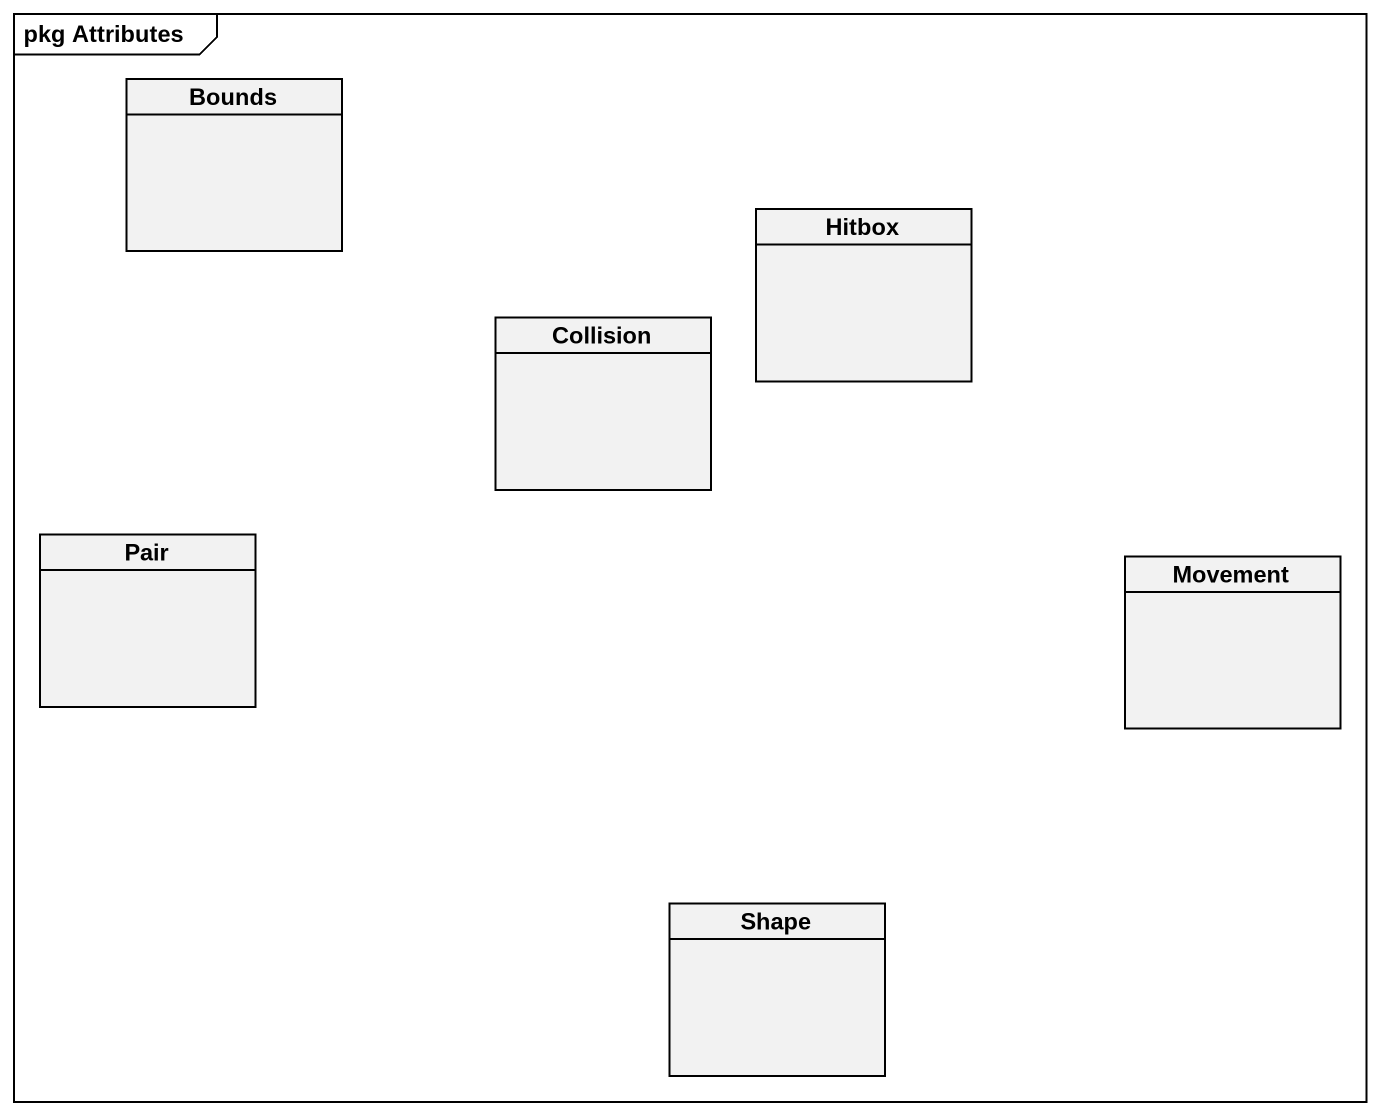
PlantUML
@startuml
mainframe pkg Attributes
hide circle
hide empty members
class Bounds
class Hitbox
class Collision
class Pair
class Movement
class Shape
@enduml
